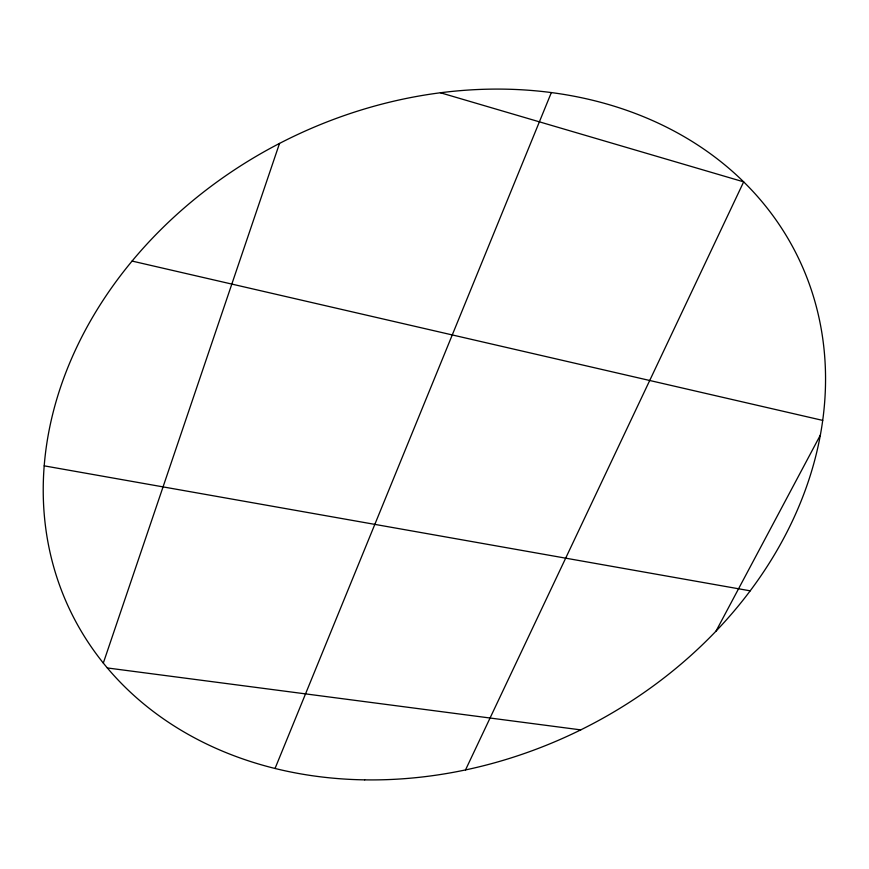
<?xml version="1.0" encoding="UTF-8"?>
<svg xmlns="http://www.w3.org/2000/svg" width="869" height="869" viewBox="0 0 869 869"><rect width="100%" height="100%" fill="white"/><g stroke="black" fill="none" stroke-linecap="round" stroke-linejoin="round"><path stroke-width="1.3" d="M103.313 663.058L279.525 143.418M275.038 768.478L551.348 92.57M465.512 769.923L743.668 181.86L440.431 92.755M716.002 631.144L820.358 435.108M107.343 667.957L580.764 729.884M44.2 465.849L750.208 590.833M132.077 261.069L822.715 420.4M364.698 779.862A404.541 329.655 -26.1 0 0 802.576 267.109A404.541 329.655 -26.1 0 0 135.901 256.529A404.541 329.655 -26.1 0 0 364.698 779.862"/></g></svg>
